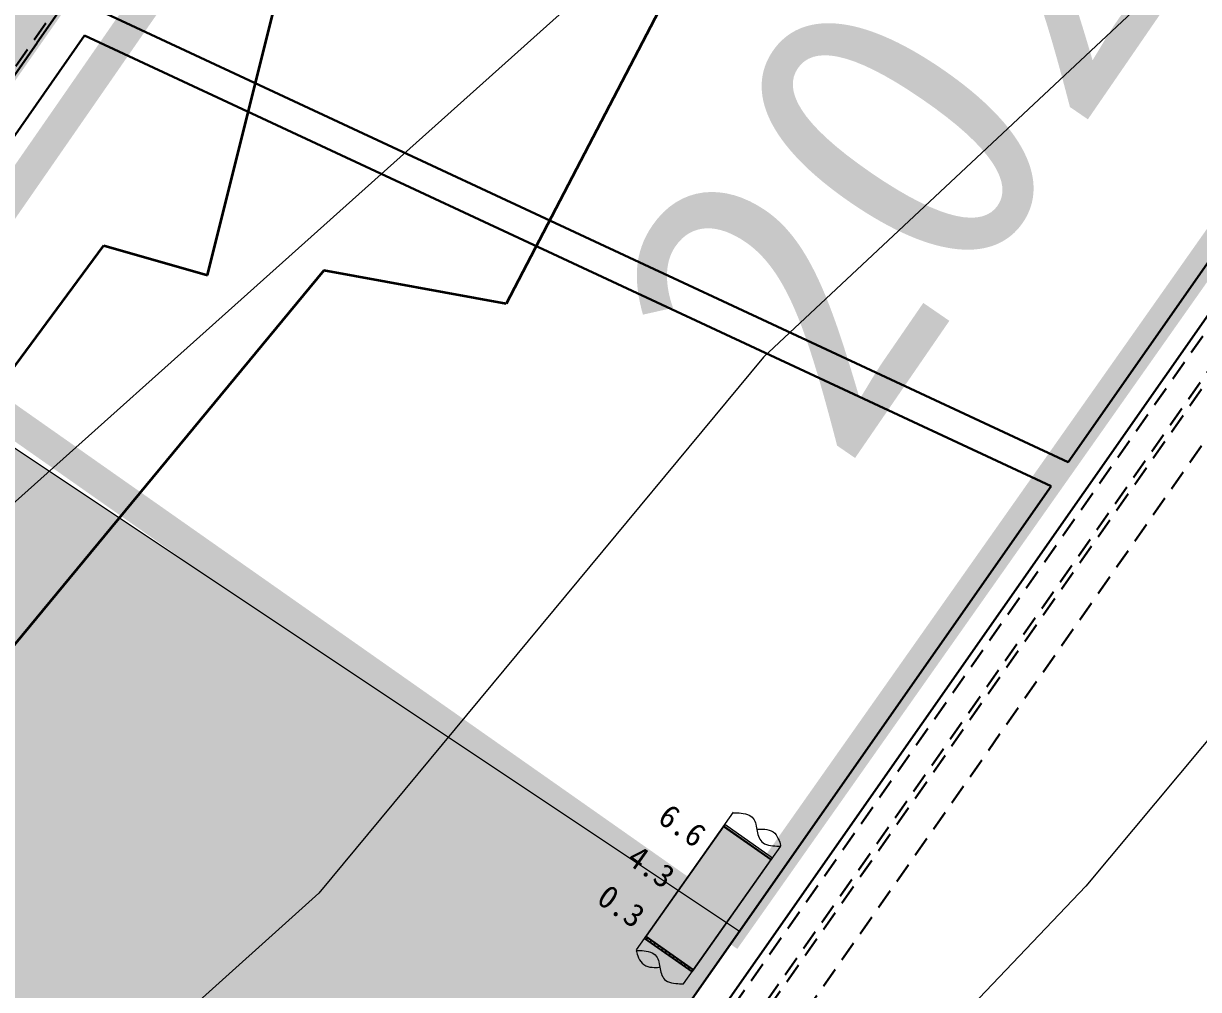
# Model space of a CAD drawing. Header units: inches. Extents: x 36473197 to 36486087, y 3899343 to 3911260.
# Drawn here: x 36480137.2 to 36480339.5, y 3905046.8 to 3905213.1 of the extents above; entities that cross this region are included whole.
import ezdxf

# ---------------------------------------------------------------- set-up
doc = ezdxf.new("R2010")
doc.units = ezdxf.units.IN
doc.header["$MEASUREMENT"] = 0
doc.linetypes.add('ACAD_ISO02W100', pattern=[15, 12, -3])
doc.linetypes.add('虚线', pattern=[0.0045, 0.00175, -0.001, 0.00175])
doc.layers.get('Defpoints').update_dxf_attribs({"lineweight": 0})
doc.layers.add('0，2022年3季度接续', color=3, linetype='Continuous')
doc.layers.add('0，2022年4季度接续', color=40, linetype='ACAD_ISO02W100')
for name, color, linetype, lineweight in [('4煤底板等值线', 7, 'Continuous', 0), ('可采边界', 7, 'Continuous', 0), ('四盘区泄水巷设计', 7, 'Continuous', 0), ('四盘区辅运巷', 7, 'Continuous', 0), ('小柱状', 7, 'Continuous', 0), ('居民地', 7, 'Continuous', 0), ('巷道', 7, 'Continuous', 0), ('巷道注记', 7, 'Continuous', 0), ('西区开拓设计', 7, 'Continuous', 0), ('采掘图', 7, 'Continuous', 0), ('采空区', 7, 'Continuous', 0)]:
    doc.layers.add(name, color=color, linetype=linetype, lineweight=lineweight)
doc.styles.add('仿宋', font='simfang.ttf')
doc.styles.add('宋体', font='SIMSUN.TTC')
doc.styles.add('黑体', font='simhei.ttf')
doc.dimstyles.get("Standard").update_dxf_attribs({"dimtxt": 30, "dimasz": 20, "dimexe": 0.18, "dimexo": 0.0625, "dimgap": 0.09, "dimtad": 1, "dimdec": 0, "dimzin": 0, "dimdsep": 46, "dimtxsty": '仿宋', "dimcen": 0.09, "dimclrd": 150, "dimclre": 150, "dimadec": 0, "dimazin": 0, "dimtfac": 1, "dimtdec": 0, "dimtofl": 0, "dimtmove": 0, "dimatfit": 3, "dimfxl": 1, "dimtolj": 1, "dimtzin": 0, "dimlwd": 0, "dimarcsym": 0})

# ---------------------------------------------------------------- blocks, each defined once
blk = doc.blocks.new('*D204')
at = {"layer": 'Defpoints', "color": 0, "transparency": 16777216}
for p in [(36476925.52, 3911082.36), (36486060.15, 3904950.04), (36485936.09, 3904772.87)]:
    blk.add_point(p, dxfattribs=at)
at = {"layer": '四盘区辅运巷', "color": 150, "lineweight": -2, "transparency": 16777216}
for p, q in [((36476925.55, 3911082.41), (36477049.68, 3911259.68)), ((36485936.12, 3904772.92), (36486060.25, 3904950.19))]:
    blk.add_line(p, q, dxfattribs=at)
at = {"layer": '四盘区辅运巷', "color": 150, "lineweight": 0, "transparency": 16777216}
blk.add_line((36477065.96, 3911248.06), (36486043.76, 3904961.51), dxfattribs=at)
at = {"layer": '四盘区辅运巷', "color": 150, "transparency": 16777216}
for points in [[(36477067.87, 3911250.79), (36477064.05, 3911245.33), (36477049.58, 3911259.53)], [(36486045.68, 3904964.24), (36486041.85, 3904958.78), (36486060.15, 3904950.04)]]:
    blk.add_solid(points, dxfattribs=at)
at = {"layer": '四盘区辅运巷', "color": 0, "transparency": 16777216, "insert": (36481563.62, 3908117.29), "char_height": 30, "attachment_point": 5, "rotation": 324.9991, "style": '仿宋'}
blk.add_mtext('\\A1;1100', dxfattribs=at)
blk = doc.blocks.new('*D224')
at = {"layer": 'Defpoints', "color": 0, "transparency": 16777216}
for p in [(36480515.91, 3905753.51), (36480019.68, 3905112.14), (36480051.32, 3905089.99)]:
    blk.add_point(p, dxfattribs=at)
at = {"layer": '可采边界', "color": 150, "lineweight": -2, "transparency": 16777216}
for p, q in [((36480515.86, 3905753.54), (36480484.13, 3905775.76)), ((36480051.27, 3905090.03), (36480019.54, 3905112.25))]:
    blk.add_line(p, q, dxfattribs=at)
at = {"layer": '可采边界', "color": 150, "lineweight": 0, "transparency": 16777216}
blk.add_line((36480472.81, 3905759.28), (36480031.16, 3905128.53), dxfattribs=at)
at = {"layer": '可采边界', "color": 150, "transparency": 16777216}
for points in [[(36480475.54, 3905757.36), (36480470.07, 3905761.19), (36480484.28, 3905775.66)], [(36480033.89, 3905126.61), (36480028.43, 3905130.44), (36480019.68, 3905112.14)]]:
    blk.add_solid(points, dxfattribs=at)
at = {"layer": '可采边界', "color": 0, "transparency": 16777216, "insert": (36480264.48, 3905435.15), "char_height": 30, "attachment_point": 5, "rotation": 235.0004, "style": '仿宋'}
blk.add_mtext('\\A1;810', dxfattribs=at)

msp = doc.modelspace()

# ---------------------------------------------------------------- hatches: boundary and pattern name
at = {"layer": '小柱状'}
msp.add_hatch(color=7, dxfattribs=at).paths.add_polyline_path([(36480244.43, 3905055.97), (36480252.6, 3905050.21), (36480265.98, 3905069.17), (36480257.8, 3905074.93)], flags=17)
at = {"layer": '小柱状', "lineweight": 0}
h = msp.add_hatch(dxfattribs=at)
h.set_pattern_fill('细粒砂岩_1', color=256, scale=100, angle=-35, style=0, pattern_type=2)
h.set_pattern_definition([(145, (36480258.0131, 3905069.0711), (-0.344146, -0.49149), [0.007222, -0.592778]), (145, (36480258.0173, 3905069.0694), (-0.344146, -0.49149), [0.016, -0.584]), (145, (36480258.0199, 3905069.0688), (-0.344146, -0.49149), [0.021, -0.579]), (145, (36480258.02233, 3905069.0683), (-0.344146, -0.49149), [0.02552, -0.57448]), (145, (36480258.024, 3905069.0684), (-0.344146, -0.49149), [0.02812, -0.57188]), (145, (36480258.0256, 3905069.06847), (-0.344146, -0.49149), [0.03072, -0.56928]), (145, (36480258.02725, 3905069.06854), (-0.344146, -0.49149), [0.03332, -0.56668]), (145, (36480258.0288, 3905069.0687), (-0.344146, -0.49149), [0.035708, -0.564292]), (145, (36480258.03, 3905069.06905), (-0.344146, -0.49149), [0.037246, -0.562754]), (145, (36480258.0312, 3905069.06943), (-0.344146, -0.49149), [0.038785, -0.561215]), (145, (36480258.0324, 3905069.0698), (-0.344146, -0.49149), [0.040323, -0.559677]), (145, (36480258.0336, 3905069.0702), (-0.344146, -0.49149), [0.04186, -0.55814]), (145, (36480258.0348, 3905069.07056), (-0.344146, -0.49149), [9e-17, -0.6]), (145, (36480258.0348, 3905069.07056), (-0.344146, -0.49149), [0.0434, -0.5566]), (145, (36480258.0357, 3905069.07115), (-0.344146, -0.49149), [0.0442, -0.5558]), (145, (36480258.0366, 3905069.07174), (-0.344146, -0.49149), [0.045, -0.555]), (145, (36480258.0375, 3905069.07233), (-0.344146, -0.49149), [0.0458, -0.5542]), (145, (36480258.0384, 3905069.0729), (-0.344146, -0.49149), [0.0466, -0.5534]), (145, (36480258.0393, 3905069.0735), (-0.344146, -0.49149), [0.0474, -0.5526]), (145, (36480258.0402, 3905069.0741), (-0.344146, -0.49149), [4e-17, -0.6]), (145, (36480258.0402, 3905069.0741), (-0.344146, -0.49149), [0.0482, -0.5518]), (145, (36480258.0409, 3905069.07484), (-0.344146, -0.49149), [0.048477, -0.551523]), (145, (36480258.0416, 3905069.0756), (-0.344146, -0.49149), [0.048754, -0.551246]), (145, (36480258.0423, 3905069.0763), (-0.344146, -0.49149), [0.04903, -0.55097]), (145, (36480258.043, 3905069.07706), (-0.344146, -0.49149), [0.049308, -0.550692]), (145, (36480258.04366, 3905069.0778), (-0.344146, -0.49149), [0.049585, -0.550415]), (145, (36480258.04435, 3905069.07854), (-0.344146, -0.49149), [0.04986, -0.55014]), (145, (36480258.0449, 3905069.07936), (-0.344146, -0.49149), [0.04986, -0.55014]), (145, (36480258.0454, 3905069.08026), (-0.344146, -0.49149), [0.049585, -0.550415]), (145, (36480258.04584, 3905069.08116), (-0.344146, -0.49149), [0.049308, -0.550692]), (145, (36480258.0463, 3905069.08206), (-0.344146, -0.49149), [0.04903, -0.55097]), (145, (36480258.04676, 3905069.08295), (-0.344146, -0.49149), [0.048754, -0.551246]), (145, (36480258.0472, 3905069.08385), (-0.344146, -0.49149), [0.048477, -0.551523]), (145, (36480258.0477, 3905069.08475), (-0.344146, -0.49149), [0.0482, -0.5518]), (145, (36480258.0082, 3905069.1124), (-0.344146, -0.49149), [4e-17, -0.6]), (145, (36480258.0479, 3905069.0858), (-0.344146, -0.49149), [0.0474, -0.5526]), (145, (36480258.0482, 3905069.08685), (-0.344146, -0.49149), [0.0466, -0.5534]), (145, (36480258.0484, 3905069.0879), (-0.344146, -0.49149), [0.0458, -0.5542]), (145, (36480258.04867, 3905069.08895), (-0.344146, -0.49149), [0.045, -0.555]), (145, (36480258.0489, 3905069.09), (-0.344146, -0.49149), [0.0442, -0.5558]), (145, (36480258.04916, 3905069.09104), (-0.344146, -0.49149), [0.0434, -0.5566]), (145, (36480258.0136, 3905069.11594), (-0.344146, -0.49149), [0, -0.6]), (145, (36480258.0491, 3905069.0923), (-0.344146, -0.49149), [0.04186, -0.55814]), (145, (36480258.04904, 3905069.09356), (-0.344146, -0.49149), [0.040323, -0.559677]), (145, (36480258.049, 3905069.0948), (-0.344146, -0.49149), [0.038785, -0.561215]), (145, (36480258.04893, 3905069.0961), (-0.344146, -0.49149), [0.037246, -0.562754]), (145, (36480258.0489, 3905069.09734), (-0.344146, -0.49149), [0.035708, -0.564292]), (145, (36480258.0485, 3905069.09885), (-0.344146, -0.49149), [0.03332, -0.56668]), (145, (36480258.048, 3905069.1004), (-0.344146, -0.49149), [0.03072, -0.56928]), (145, (36480258.0475, 3905069.102), (-0.344146, -0.49149), [0.02812, -0.57188]), (145, (36480258.047, 3905069.10354), (-0.344146, -0.49149), [0.02552, -0.57448]), (145, (36480258.0457, 3905069.10566), (-0.344146, -0.49149), [0.021, -0.579]), (145, (36480258.04424, 3905069.1079), (-0.344146, -0.49149), [0.016, -0.584]), (145, (36480258.0423, 3905069.11026), (-0.344146, -0.49149), [0.01011, -0.58989]), (145, (36480257.95216, 3905069.111), (-0.344146, -0.49149), [0.007222, -0.592778]), (145, (36480257.95633, 3905069.1093), (-0.344146, -0.49149), [0.016, -0.584]), (145, (36480257.95895, 3905069.10867), (-0.344146, -0.49149), [0.021, -0.579]), (145, (36480257.9614, 3905069.1082), (-0.344146, -0.49149), [0.02552, -0.57448]), (145, (36480257.963, 3905069.10827), (-0.344146, -0.49149), [0.02812, -0.57188]), (145, (36480257.96466, 3905069.10834), (-0.344146, -0.49149), [0.03072, -0.56928]), (145, (36480257.9663, 3905069.1084), (-0.344146, -0.49149), [0.03332, -0.56668]), (145, (36480257.96785, 3905069.10855), (-0.344146, -0.49149), [0.035708, -0.564292]), (145, (36480257.96905, 3905069.1089), (-0.344146, -0.49149), [0.037246, -0.562754]), (145, (36480257.97025, 3905069.1093), (-0.344146, -0.49149), [0.038785, -0.561215]), (145, (36480257.97146, 3905069.1097), (-0.344146, -0.49149), [0.040323, -0.559677]), (145, (36480257.97266, 3905069.11006), (-0.344146, -0.49149), [0.04186, -0.55814]), (145, (36480257.97386, 3905069.11044), (-0.344146, -0.49149), [2e-17, -0.6]), (145, (36480257.97386, 3905069.11044), (-0.344146, -0.49149), [0.0434, -0.5566]), (145, (36480257.97477, 3905069.111), (-0.344146, -0.49149), [0.0442, -0.5558]), (145, (36480257.97567, 3905069.1116), (-0.344146, -0.49149), [0.045, -0.555]), (145, (36480257.97657, 3905069.1122), (-0.344146, -0.49149), [0.0458, -0.5542]), (145, (36480257.97747, 3905069.1128), (-0.344146, -0.49149), [0.0466, -0.5534]), (145, (36480257.9784, 3905069.1134), (-0.344146, -0.49149), [0.0474, -0.5526]), (145, (36480257.9793, 3905069.114), (-0.344146, -0.49149), [2e-17, -0.6]), (145, (36480257.9793, 3905069.114), (-0.344146, -0.49149), [0.0482, -0.5518]), (145, (36480257.97996, 3905069.1147), (-0.344146, -0.49149), [0.048477, -0.551523]), (145, (36480257.98065, 3905069.11545), (-0.344146, -0.49149), [0.048754, -0.551246]), (145, (36480257.98133, 3905069.1162), (-0.344146, -0.49149), [0.04903, -0.55097]), (145, (36480257.982, 3905069.11693), (-0.344146, -0.49149), [0.049308, -0.550692]), (145, (36480257.9827, 3905069.1177), (-0.344146, -0.49149), [0.049585, -0.550415]), (145, (36480257.9834, 3905069.1184), (-0.344146, -0.49149), [0.04986, -0.55014]), (145, (36480257.98397, 3905069.11923), (-0.344146, -0.49149), [0.04986, -0.55014]), (145, (36480257.9844, 3905069.12013), (-0.344146, -0.49149), [0.049585, -0.550415]), (145, (36480257.9849, 3905069.121), (-0.344146, -0.49149), [0.049308, -0.550692]), (145, (36480257.98535, 3905069.1219), (-0.344146, -0.49149), [0.04903, -0.55097]), (145, (36480257.9858, 3905069.1228), (-0.344146, -0.49149), [0.048754, -0.551246]), (145, (36480257.98627, 3905069.1237), (-0.344146, -0.49149), [0.048477, -0.551523]), (145, (36480257.9867, 3905069.1246), (-0.344146, -0.49149), [0.0482, -0.5518]), (145, (36480257.94725, 3905069.1523), (-0.344146, -0.49149), [0, -0.6]), (145, (36480257.987, 3905069.1257), (-0.344146, -0.49149), [0.0474, -0.5526]), (145, (36480257.9872, 3905069.1267), (-0.344146, -0.49149), [0.0466, -0.5534]), (145, (36480257.98747, 3905069.12777), (-0.344146, -0.49149), [0.0458, -0.5542]), (145, (36480257.9877, 3905069.1288), (-0.344146, -0.49149), [0.045, -0.555]), (145, (36480257.98796, 3905069.12987), (-0.344146, -0.49149), [0.0442, -0.5558]), (145, (36480257.9882, 3905069.1309), (-0.344146, -0.49149), [0.0434, -0.5566]), (145, (36480257.95265, 3905069.1558), (-0.344146, -0.49149), [4e-17, -0.6]), (145, (36480257.98815, 3905069.1322), (-0.344146, -0.49149), [0.04186, -0.55814]), (145, (36480257.9881, 3905069.13344), (-0.344146, -0.49149), [0.040323, -0.559677]), (145, (36480257.98803, 3905069.1347), (-0.344146, -0.49149), [0.038785, -0.561215]), (145, (36480257.988, 3905069.13596), (-0.344146, -0.49149), [0.037246, -0.562754]), (145, (36480257.9879, 3905069.1372), (-0.344146, -0.49149), [0.035708, -0.564292]), (145, (36480257.9875, 3905069.1387), (-0.344146, -0.49149), [0.03332, -0.56668]), (145, (36480257.987, 3905069.1403), (-0.344146, -0.49149), [0.03072, -0.56928]), (145, (36480257.98653, 3905069.14185), (-0.344146, -0.49149), [0.02812, -0.57188]), (145, (36480257.98604, 3905069.1434), (-0.344146, -0.49149), [0.02552, -0.57448]), (145, (36480257.98477, 3905069.14553), (-0.344146, -0.49149), [0.021, -0.579]), (145, (36480257.9833, 3905069.1478), (-0.344146, -0.49149), [0.016, -0.584]), (145, (36480257.98134, 3905069.1501), (-0.344146, -0.49149), [0.01011, -0.58989]), (145, (36480257.8903, 3905069.1571), (-0.344146, -0.49149), [0.007222, -0.592778]), (145, (36480257.8945, 3905069.1554), (-0.344146, -0.49149), [0.016, -0.584]), (145, (36480257.8971, 3905069.1548), (-0.344146, -0.49149), [0.021, -0.579]), (145, (36480257.89954, 3905069.1543), (-0.344146, -0.49149), [0.02552, -0.57448]), (145, (36480257.9012, 3905069.1544), (-0.344146, -0.49149), [0.02812, -0.57188]), (145, (36480257.9028, 3905069.15445), (-0.344146, -0.49149), [0.03072, -0.56928]), (145, (36480257.90446, 3905069.1545), (-0.344146, -0.49149), [0.03332, -0.56668]), (145, (36480257.906, 3905069.15465), (-0.344146, -0.49149), [0.035708, -0.564292]), (145, (36480257.9072, 3905069.15503), (-0.344146, -0.49149), [0.037246, -0.562754]), (145, (36480257.9084, 3905069.1554), (-0.344146, -0.49149), [0.038785, -0.561215]), (145, (36480257.9096, 3905069.1558), (-0.344146, -0.49149), [0.040323, -0.559677]), (145, (36480257.9108, 3905069.15617), (-0.344146, -0.49149), [0.04186, -0.55814]), (145, (36480257.912, 3905069.15654), (-0.344146, -0.49149), [0, -0.6]), (145, (36480257.912, 3905069.15654), (-0.344146, -0.49149), [0.0434, -0.5566]), (145, (36480257.9129, 3905069.15713), (-0.344146, -0.49149), [0.0442, -0.5558]), (145, (36480257.9138, 3905069.1577), (-0.344146, -0.49149), [0.045, -0.555]), (145, (36480257.91473, 3905069.1583), (-0.344146, -0.49149), [0.0458, -0.5542]), (145, (36480257.91563, 3905069.1589), (-0.344146, -0.49149), [0.0466, -0.5534]), (145, (36480257.91653, 3905069.1595), (-0.344146, -0.49149), [0.0474, -0.5526]), (145, (36480257.91743, 3905069.1601), (-0.344146, -0.49149), [3e-17, -0.6]), (145, (36480257.91743, 3905069.1601), (-0.344146, -0.49149), [0.0482, -0.5518]), (145, (36480257.9181, 3905069.1608), (-0.344146, -0.49149), [0.048477, -0.551523]), (145, (36480257.9188, 3905069.16156), (-0.344146, -0.49149), [0.048754, -0.551246]), (145, (36480257.9195, 3905069.1623), (-0.344146, -0.49149), [0.04903, -0.55097]), (145, (36480257.9202, 3905069.16304), (-0.344146, -0.49149), [0.049308, -0.550692]), (145, (36480257.92087, 3905069.1638), (-0.344146, -0.49149), [0.049585, -0.550415]), (145, (36480257.92156, 3905069.1645), (-0.344146, -0.49149), [0.04986, -0.55014]), (145, (36480257.92213, 3905069.16534), (-0.344146, -0.49149), [0.04986, -0.55014]), (145, (36480257.9226, 3905069.16624), (-0.344146, -0.49149), [0.049585, -0.550415]), (145, (36480257.92305, 3905069.16714), (-0.344146, -0.49149), [0.049308, -0.550692]), (145, (36480257.9235, 3905069.16803), (-0.344146, -0.49149), [0.04903, -0.55097]), (145, (36480257.924, 3905069.16893), (-0.344146, -0.49149), [0.048754, -0.551246]), (145, (36480257.92443, 3905069.16983), (-0.344146, -0.49149), [0.048477, -0.551523]), (145, (36480257.9249, 3905069.17073), (-0.344146, -0.49149), [0.0482, -0.5518]), (145, (36480257.8854, 3905069.1984), (-0.344146, -0.49149), [3e-17, -0.6]), (145, (36480257.92514, 3905069.1718), (-0.344146, -0.49149), [0.0474, -0.5526]), (145, (36480257.9254, 3905069.1728), (-0.344146, -0.49149), [0.0466, -0.5534]), (145, (36480257.9256, 3905069.1739), (-0.344146, -0.49149), [0.0458, -0.5542]), (145, (36480257.9259, 3905069.1749), (-0.344146, -0.49149), [0.045, -0.555]), (145, (36480257.9261, 3905069.176), (-0.344146, -0.49149), [0.0442, -0.5558]), (145, (36480257.92637, 3905069.177), (-0.344146, -0.49149), [0.0434, -0.5566]), (145, (36480257.8908, 3905069.2019), (-0.344146, -0.49149), [3e-17, -0.6]), (145, (36480257.9263, 3905069.1783), (-0.344146, -0.49149), [0.04186, -0.55814]), (145, (36480257.92625, 3905069.17954), (-0.344146, -0.49149), [0.040323, -0.559677]), (145, (36480257.9262, 3905069.1808), (-0.344146, -0.49149), [0.038785, -0.561215]), (145, (36480257.92614, 3905069.18206), (-0.344146, -0.49149), [0.037246, -0.562754]), (145, (36480257.9261, 3905069.1833), (-0.344146, -0.49149), [0.035708, -0.564292]), (145, (36480257.9257, 3905069.1848), (-0.344146, -0.49149), [0.03332, -0.56668]), (145, (36480257.9252, 3905069.1864), (-0.344146, -0.49149), [0.03072, -0.56928]), (145, (36480257.9247, 3905069.18796), (-0.344146, -0.49149), [0.02812, -0.57188]), (145, (36480257.9242, 3905069.1895), (-0.344146, -0.49149), [0.02552, -0.57448]), (145, (36480257.9229, 3905069.19164), (-0.344146, -0.49149), [0.021, -0.579]), (145, (36480257.92145, 3905069.1939), (-0.344146, -0.49149), [0.016, -0.584]), (145, (36480257.9195, 3905069.19623), (-0.344146, -0.49149), [0.01011, -0.58989]), (145, (36480257.5953, 3905068.99744), (-0.344146, -0.49149), [0.007222, -0.592778]), (145, (36480257.59947, 3905068.99574), (-0.344146, -0.49149), [0.016, -0.584]), (145, (36480257.6021, 3905068.9951), (-0.344146, -0.49149), [0.021, -0.579]), (145, (36480257.6045, 3905068.99465), (-0.344146, -0.49149), [0.02552, -0.57448]), (145, (36480257.60615, 3905068.9947), (-0.344146, -0.49149), [0.02812, -0.57188]), (145, (36480257.6078, 3905068.9948), (-0.344146, -0.49149), [0.03072, -0.56928]), (145, (36480257.6094, 3905068.99487), (-0.344146, -0.49149), [0.03332, -0.56668]), (145, (36480257.611, 3905068.995), (-0.344146, -0.49149), [0.035708, -0.564292]), (145, (36480257.6122, 3905068.9954), (-0.344146, -0.49149), [0.037246, -0.562754]), (145, (36480257.6134, 3905068.99576), (-0.344146, -0.49149), [0.038785, -0.561215]), (145, (36480257.6146, 3905068.99614), (-0.344146, -0.49149), [0.040323, -0.559677]), (145, (36480257.6158, 3905068.9965), (-0.344146, -0.49149), [0.04186, -0.55814]), (145, (36480257.617, 3905068.9969), (-0.344146, -0.49149), [1e-17, -0.6]), (145, (36480257.617, 3905068.9969), (-0.344146, -0.49149), [0.0434, -0.5566]), (145, (36480257.6179, 3905068.9975), (-0.344146, -0.49149), [0.0442, -0.5558]), (145, (36480257.6188, 3905068.9981), (-0.344146, -0.49149), [0.045, -0.555]), (145, (36480257.6197, 3905068.99866), (-0.344146, -0.49149), [0.0458, -0.5542]), (145, (36480257.6206, 3905068.99925), (-0.344146, -0.49149), [0.0466, -0.5534]), (145, (36480257.6215, 3905068.99984), (-0.344146, -0.49149), [0.0474, -0.5526]), (145, (36480257.6224, 3905069.0004), (-0.344146, -0.49149), [0, -0.6]), (145, (36480257.6224, 3905069.0004), (-0.344146, -0.49149), [0.0482, -0.5518]), (145, (36480257.6231, 3905069.00117), (-0.344146, -0.49149), [0.048477, -0.551523]), (145, (36480257.6238, 3905069.0019), (-0.344146, -0.49149), [0.048754, -0.551246]), (145, (36480257.62447, 3905069.00265), (-0.344146, -0.49149), [0.04903, -0.55097]), (145, (36480257.62515, 3905069.0034), (-0.344146, -0.49149), [0.049308, -0.550692]), (145, (36480257.62584, 3905069.0041), (-0.344146, -0.49149), [0.049585, -0.550415]), (145, (36480257.6265, 3905069.00487), (-0.344146, -0.49149), [0.04986, -0.55014]), (145, (36480257.6271, 3905069.0057), (-0.344146, -0.49149), [0.04986, -0.55014]), (145, (36480257.62756, 3905069.0066), (-0.344146, -0.49149), [0.049585, -0.550415]), (145, (36480257.628, 3905069.0075), (-0.344146, -0.49149), [0.049308, -0.550692]), (145, (36480257.6285, 3905069.0084), (-0.344146, -0.49149), [0.04903, -0.55097]), (145, (36480257.62894, 3905069.0093), (-0.344146, -0.49149), [0.048754, -0.551246]), (145, (36480257.6294, 3905069.0102), (-0.344146, -0.49149), [0.048477, -0.551523]), (145, (36480257.62986, 3905069.0111), (-0.344146, -0.49149), [0.0482, -0.5518]), (145, (36480257.5904, 3905069.0387), (-0.344146, -0.49149), [2e-17, -0.6]), (145, (36480257.6301, 3905069.0121), (-0.344146, -0.49149), [0.0474, -0.5526]), (145, (36480257.63036, 3905069.0132), (-0.344146, -0.49149), [0.0466, -0.5534]), (145, (36480257.6306, 3905069.0142), (-0.344146, -0.49149), [0.0458, -0.5542]), (145, (36480257.63085, 3905069.0153), (-0.344146, -0.49149), [0.045, -0.555]), (145, (36480257.6311, 3905069.0163), (-0.344146, -0.49149), [0.0442, -0.5558]), (145, (36480257.63134, 3905069.0174), (-0.344146, -0.49149), [0.0434, -0.5566]), (145, (36480257.5958, 3905069.04226), (-0.344146, -0.49149), [4e-17, -0.6]), (145, (36480257.6313, 3905069.01863), (-0.344146, -0.49149), [0.04186, -0.55814]), (145, (36480257.6312, 3905069.0199), (-0.344146, -0.49149), [0.040323, -0.559677]), (145, (36480257.63117, 3905069.02115), (-0.344146, -0.49149), [0.038785, -0.561215]), (145, (36480257.6311, 3905069.0224), (-0.344146, -0.49149), [0.037246, -0.562754]), (145, (36480257.63106, 3905069.0237), (-0.344146, -0.49149), [0.035708, -0.564292]), (145, (36480257.63065, 3905069.0252), (-0.344146, -0.49149), [0.03332, -0.56668]), (145, (36480257.63016, 3905069.02674), (-0.344146, -0.49149), [0.03072, -0.56928]), (145, (36480257.62967, 3905069.0283), (-0.344146, -0.49149), [0.02812, -0.57188]), (145, (36480257.6292, 3905069.0299), (-0.344146, -0.49149), [0.02552, -0.57448]), (145, (36480257.6279, 3905069.032), (-0.344146, -0.49149), [0.021, -0.579]), (145, (36480257.6264, 3905069.03424), (-0.344146, -0.49149), [0.016, -0.584]), (145, (36480257.6245, 3905069.0366), (-0.344146, -0.49149), [0.01011, -0.58989]), (145, (36480257.53435, 3905069.0373), (-0.344146, -0.49149), [0.007222, -0.592778]), (145, (36480257.5385, 3905069.0356), (-0.344146, -0.49149), [0.016, -0.584]), (145, (36480257.54114, 3905069.035), (-0.344146, -0.49149), [0.021, -0.579]), (145, (36480257.54356, 3905069.0345), (-0.344146, -0.49149), [0.02552, -0.57448]), (145, (36480257.5452, 3905069.0346), (-0.344146, -0.49149), [0.02812, -0.57188]), (145, (36480257.54684, 3905069.03467), (-0.344146, -0.49149), [0.03072, -0.56928]), (145, (36480257.5485, 3905069.03474), (-0.344146, -0.49149), [0.03332, -0.56668]), (145, (36480257.55, 3905069.0349), (-0.344146, -0.49149), [0.035708, -0.564292]), (145, (36480257.55123, 3905069.03525), (-0.344146, -0.49149), [0.037246, -0.562754]), (145, (36480257.55243, 3905069.0356), (-0.344146, -0.49149), [0.038785, -0.561215]), (145, (36480257.55364, 3905069.036), (-0.344146, -0.49149), [0.040323, -0.559677]), (145, (36480257.55484, 3905069.0364), (-0.344146, -0.49149), [0.04186, -0.55814]), (145, (36480257.55605, 3905069.03676), (-0.344146, -0.49149), [0, -0.6]), (145, (36480257.55605, 3905069.03676), (-0.344146, -0.49149), [0.0434, -0.5566]), (145, (36480257.55695, 3905069.03735), (-0.344146, -0.49149), [0.0442, -0.5558]), (145, (36480257.55785, 3905069.03794), (-0.344146, -0.49149), [0.045, -0.555]), (145, (36480257.55875, 3905069.03853), (-0.344146, -0.49149), [0.0458, -0.5542]), (145, (36480257.55965, 3905069.0391), (-0.344146, -0.49149), [0.0466, -0.5534]), (145, (36480257.56055, 3905069.0397), (-0.344146, -0.49149), [0.0474, -0.5526]), (145, (36480257.56145, 3905069.0403), (-0.344146, -0.49149), [2e-17, -0.6]), (145, (36480257.56145, 3905069.0403), (-0.344146, -0.49149), [0.0482, -0.5518]), (145, (36480257.56214, 3905069.04104), (-0.344146, -0.49149), [0.048477, -0.551523]), (145, (36480257.5628, 3905069.0418), (-0.344146, -0.49149), [0.048754, -0.551246]), (145, (36480257.5635, 3905069.0425), (-0.344146, -0.49149), [0.04903, -0.55097]), (145, (36480257.5642, 3905069.04326), (-0.344146, -0.49149), [0.049308, -0.550692]), (145, (36480257.5649, 3905069.044), (-0.344146, -0.49149), [0.049585, -0.550415]), (145, (36480257.5656, 3905069.04474), (-0.344146, -0.49149), [0.04986, -0.55014]), (145, (36480257.56615, 3905069.04556), (-0.344146, -0.49149), [0.04986, -0.55014]), (145, (36480257.5666, 3905069.04646), (-0.344146, -0.49149), [0.049585, -0.550415]), (145, (36480257.56707, 3905069.04736), (-0.344146, -0.49149), [0.049308, -0.550692]), (145, (36480257.5675, 3905069.04826), (-0.344146, -0.49149), [0.04903, -0.55097]), (145, (36480257.568, 3905069.04915), (-0.344146, -0.49149), [0.048754, -0.551246]), (145, (36480257.56845, 3905069.05005), (-0.344146, -0.49149), [0.048477, -0.551523]), (145, (36480257.5689, 3905069.05095), (-0.344146, -0.49149), [0.0482, -0.5518]), (145, (36480257.5294, 3905069.0786), (-0.344146, -0.49149), [2e-17, -0.6]), (145, (36480257.56916, 3905069.052), (-0.344146, -0.49149), [0.0474, -0.5526]), (145, (36480257.5694, 3905069.05305), (-0.344146, -0.49149), [0.0466, -0.5534]), (145, (36480257.56965, 3905069.0541), (-0.344146, -0.49149), [0.0458, -0.5542]), (145, (36480257.5699, 3905069.05515), (-0.344146, -0.49149), [0.045, -0.555]), (145, (36480257.57014, 3905069.0562), (-0.344146, -0.49149), [0.0442, -0.5558]), (145, (36480257.5704, 3905069.05724), (-0.344146, -0.49149), [0.0434, -0.5566]), (145, (36480257.53483, 3905069.08214), (-0.344146, -0.49149), [2e-17, -0.6]), (145, (36480257.5703, 3905069.0585), (-0.344146, -0.49149), [0.04186, -0.55814]), (145, (36480257.5703, 3905069.05976), (-0.344146, -0.49149), [0.040323, -0.559677]), (145, (36480257.5702, 3905069.061), (-0.344146, -0.49149), [0.038785, -0.561215]), (145, (36480257.57016, 3905069.0623), (-0.344146, -0.49149), [0.037246, -0.562754]), (145, (36480257.5701, 3905069.06354), (-0.344146, -0.49149), [0.035708, -0.564292]), (145, (36480257.5697, 3905069.06505), (-0.344146, -0.49149), [0.03332, -0.56668]), (145, (36480257.5692, 3905069.0666), (-0.344146, -0.49149), [0.03072, -0.56928]), (145, (36480257.5687, 3905069.0682), (-0.344146, -0.49149), [0.02812, -0.57188]), (145, (36480257.5682, 3905069.06974), (-0.344146, -0.49149), [0.02552, -0.57448]), (145, (36480257.56695, 3905069.07186), (-0.344146, -0.49149), [0.021, -0.579]), (145, (36480257.5655, 3905069.0741), (-0.344146, -0.49149), [0.016, -0.584]), (145, (36480257.5635, 3905069.07646), (-0.344146, -0.49149), [0.01011, -0.58989]), (145, (36480257.4725, 3905069.0834), (-0.344146, -0.49149), [0.007222, -0.592778]), (145, (36480257.4767, 3905069.0817), (-0.344146, -0.49149), [0.016, -0.584]), (145, (36480257.4793, 3905069.0811), (-0.344146, -0.49149), [0.021, -0.579]), (145, (36480257.4817, 3905069.0806), (-0.344146, -0.49149), [0.02552, -0.57448]), (145, (36480257.48336, 3905069.0807), (-0.344146, -0.49149), [0.02812, -0.57188]), (145, (36480257.485, 3905069.0808), (-0.344146, -0.49149), [0.03072, -0.56928]), (145, (36480257.48664, 3905069.08085), (-0.344146, -0.49149), [0.03332, -0.56668]), (145, (36480257.4882, 3905069.081), (-0.344146, -0.49149), [0.035708, -0.564292]), (145, (36480257.4894, 3905069.08136), (-0.344146, -0.49149), [0.037246, -0.562754]), (145, (36480257.4906, 3905069.08174), (-0.344146, -0.49149), [0.038785, -0.561215]), (145, (36480257.4918, 3905069.0821), (-0.344146, -0.49149), [0.040323, -0.559677]), (145, (36480257.493, 3905069.0825), (-0.344146, -0.49149), [0.04186, -0.55814]), (145, (36480257.4942, 3905069.0829), (-0.344146, -0.49149), [2e-17, -0.6]), (145, (36480257.4942, 3905069.0829), (-0.344146, -0.49149), [0.0434, -0.5566]), (145, (36480257.4951, 3905069.08346), (-0.344146, -0.49149), [0.0442, -0.5558]), (145, (36480257.496, 3905069.08405), (-0.344146, -0.49149), [0.045, -0.555]), (145, (36480257.4969, 3905069.08464), (-0.344146, -0.49149), [0.0458, -0.5542]), (145, (36480257.4978, 3905069.0852), (-0.344146, -0.49149), [0.0466, -0.5534]), (145, (36480257.4987, 3905069.0858), (-0.344146, -0.49149), [0.0474, -0.5526]), (145, (36480257.4996, 3905069.0864), (-0.344146, -0.49149), [0, -0.6]), (145, (36480257.4996, 3905069.0864), (-0.344146, -0.49149), [0.0482, -0.5518]), (145, (36480257.5003, 3905069.08715), (-0.344146, -0.49149), [0.048477, -0.551523]), (145, (36480257.501, 3905069.0879), (-0.344146, -0.49149), [0.048754, -0.551246]), (145, (36480257.5017, 3905069.0886), (-0.344146, -0.49149), [0.04903, -0.55097]), (145, (36480257.50236, 3905069.08937), (-0.344146, -0.49149), [0.049308, -0.550692]), (145, (36480257.50305, 3905069.0901), (-0.344146, -0.49149), [0.049585, -0.550415]), (145, (36480257.50374, 3905069.09085), (-0.344146, -0.49149), [0.04986, -0.55014]), (145, (36480257.5043, 3905069.09167), (-0.344146, -0.49149), [0.04986, -0.55014]), (145, (36480257.5048, 3905069.09256), (-0.344146, -0.49149), [0.049585, -0.550415]), (145, (36480257.50523, 3905069.09346), (-0.344146, -0.49149), [0.049308, -0.550692]), (145, (36480257.5057, 3905069.09436), (-0.344146, -0.49149), [0.04903, -0.55097]), (145, (36480257.50615, 3905069.09526), (-0.344146, -0.49149), [0.048754, -0.551246]), (145, (36480257.5066, 3905069.09616), (-0.344146, -0.49149), [0.048477, -0.551523]), (145, (36480257.5071, 3905069.09706), (-0.344146, -0.49149), [0.0482, -0.5518]), (145, (36480257.4676, 3905069.1247), (-0.344146, -0.49149), [0, -0.6]), (145, (36480257.5073, 3905069.0981), (-0.344146, -0.49149), [0.0474, -0.5526]), (145, (36480257.50756, 3905069.09915), (-0.344146, -0.49149), [0.0466, -0.5534]), (145, (36480257.5078, 3905069.1002), (-0.344146, -0.49149), [0.0458, -0.5542]), (145, (36480257.50806, 3905069.10125), (-0.344146, -0.49149), [0.045, -0.555]), (145, (36480257.5083, 3905069.1023), (-0.344146, -0.49149), [0.0442, -0.5558]), (145, (36480257.50855, 3905069.10335), (-0.344146, -0.49149), [0.0434, -0.5566]), (145, (36480257.473, 3905069.12824), (-0.344146, -0.49149), [4e-17, -0.6]), (145, (36480257.5085, 3905069.1046), (-0.344146, -0.49149), [0.04186, -0.55814]), (145, (36480257.50843, 3905069.10587), (-0.344146, -0.49149), [0.040323, -0.559677]), (145, (36480257.5084, 3905069.10713), (-0.344146, -0.49149), [0.038785, -0.561215]), (145, (36480257.5083, 3905069.1084), (-0.344146, -0.49149), [0.037246, -0.562754]), (145, (36480257.50827, 3905069.10965), (-0.344146, -0.49149), [0.035708, -0.564292]), (145, (36480257.50786, 3905069.11115), (-0.344146, -0.49149), [0.03332, -0.56668]), (145, (36480257.50737, 3905069.1127), (-0.344146, -0.49149), [0.03072, -0.56928]), (145, (36480257.5069, 3905069.1143), (-0.344146, -0.49149), [0.02812, -0.57188]), (145, (36480257.5064, 3905069.11585), (-0.344146, -0.49149), [0.02552, -0.57448]), (145, (36480257.5051, 3905069.11796), (-0.344146, -0.49149), [0.021, -0.579]), (145, (36480257.50364, 3905069.1202), (-0.344146, -0.49149), [0.016, -0.584]), (145, (36480257.5017, 3905069.12256), (-0.344146, -0.49149), [0.01011, -0.58989])])
h.paths.add_polyline_path([(36480257.75, 3905074.86), (36480265.93, 3905069.1), (36480266.16, 3905069.42), (36480257.98, 3905075.19)], flags=17)
h = msp.add_hatch(dxfattribs=at)
h.set_pattern_fill('泥岩_1_1', color=256, scale=133.333333, angle=-35, style=0, pattern_type=2)
h.set_pattern_definition([(145, (36480243.9839, 3905049.6842), (-0.45886, -0.65532), [0.266667, -0.533333]), (325, (36480244.3225, 3905049.9354), (0.45886, 0.65532), [0.266667, -0.533333]), (325, (36480243.8255, 3905050.0392), (0.45886, 0.65532), []), (325, (36480243.5961, 3905049.7116), (0.45886, 0.65532), [])])
h.paths.add_polyline_path([(36480244.15, 3905055.57), (36480252.33, 3905049.81), (36480252.56, 3905050.14), (36480244.38, 3905055.9)], flags=17)
at = {"layer": '采空区'}
h = msp.add_hatch(dxfattribs=at)
h.set_pattern_fill('GRAVEL', color=160, scale=105.7901, angle=315, style=0)
h.set_pattern_definition([(148.01184, (36473314.5915, 3905701.285), (-1084.597172, 668.148929), [14.2326, -1409.0277]), (104.96874, (36473302.52, 3905708.825), (324.6044794, -1231.8303788), [24.4235, -2417.9306]), (52.50944, (36473296.2116, 3905732.4196), (-962.331355, -1243.885012), [17.2214, -1704.9166]), (187.27274, (36473263.002, 3905768.459), (2102.0328397, 263.1874473), [22.2411, -2201.8684]), (212.83274, (36473240.94, 3905765.6434), (1158.3555047, 741.3392058), [21.8092, -2159.1096]), (277.27274, (36473222.6146, 3905753.8187), (-263.1874473, 2102.0328397), [22.2411, -2201.8684]), (317.69324, (36473225.43, 3905731.7565), (-1280.6219798, 1170.6976592), [29.4127, -2911.8565]), (352.25434, (36473247.1824, 3905711.959), (2420.6101977, -325.17645), [27.7686, -2749.0955]), (41.42864, (36473274.6976, 3905708.2163), (1207.4330738, 1072.257174), [22.3164, -2209.3282]), (95.23544, (36473291.43, 3905722.983), (97.871316, -1164.383859), [25.4776, -1248.4039]), (142.39644, (36473289.1053, 3905748.3542), (-1366.4368608, 1048.1458982), [32.9481, -3261.8658]), (58.81314, (36473280.145, 3905665.134), (496.519391, 839.493861), [11.2456, -1113.3185]), (91.46824, (36473285.9684, 3905674.7543), (30.423367, -1391.1188315), [21.3947, -2118.0777]), (144.999, (36473285.42, 3905696.14), (-104.18325, -18.3685), [14.961, -134.6488]), (123.19764, (36473296.636, 3905705.639), (300.209131, -484.179015), [8.0568, -797.6166]), (211.80044, (36473292.225, 3905712.38), (294.181173, 159.28875), [11.3939, -558.3032]), (310.96284, (36473282.542, 3905706.377), (263.472196, -275.81238), [18.5058, -598.3512]), (81.56414, (36473294.673, 3905692.402), (-67.44602, -226.73497), [13.3815, -321.1562]), (296.38854, (36473281.5714, 3905772.807), (496.234059, -986.727011), [18.746, -1855.8593]), (350.34524, (36473289.903, 3905756.0144), (-1219.489588, 214.6787046), [15.7269, -1556.9561]), (213.19764, (36473315.51, 3905696.076), (484.179015, 300.209131), [16.1134, -789.56]), (263.60954, (36473302.0264, 3905687.2534), (128.863733, 1096.937817), [18.746, -1855.8593]), (259.44304, (36473216.978, 3905761.419), (116.523425, 557.653236), [18.0774, -885.7936]), (214.77414, (36473213.666, 3905743.647), (1054.173342, 722.9689766), [15.1468, -1499.5369]), (346.80044, (36473211.51, 3905676.666), (557.653113, -116.524019), [16.1134, -789.56]), (297.35304, (36473227.198, 3905672.986), (-655.522998, 1280.9081026), [17.7337, -1755.6316]), (349.44304, (36473202.51, 3905727.715), (-557.653236, 116.523425), [9.0387, -894.8323]), (21.30894, (36473210.408, 3905682.917), (398.364484, 177.657035), [5.3942, -534.0315]), (85.96284, (36473215.434, 3905684.877), (-49.07747, -330.91819), [21.8092, -414.3745]), (106.00804, (36473216.969, 3905706.632), (287.8682655, -1023.463659), [20.2112, -2000.9058]), (223.68914, (36473273.165, 3905704.723), (189.99785, 140.92037), [15.2573, -366.1743]), (273.15624, (36473262.1325, 3905694.1846), (103.8974268, -1807.8518197), [26.6373, -2637.0894]), (340.94444, (36473263.599, 3905667.588), (-802.756619, 288.153284), [10.8917, -1078.284]), (9.999, (36473273.89, 3905664.03), (85.8147, 122.5517), [6.3474, -99.4427]), (40.25544, (36473219.727, 3905709.267), (-655.80883, -545.311972), [14.6968, -1454.9863]), (328.01184, (36473230.9435, 3905718.764), (1084.597172, -668.148929), [28.4652, -1394.7951]), (279.999, (36473255.09, 3905703.68), (122.5517, -85.8147), [27.5054, -78.2847]), (245.30384, (36473259.862, 3905676.597), (545.598409, 1170.411331), [16.7269, -1655.9614]), (174.05364, (36473252.874, 3905661.4), (-435.101397, 30.709156), [15.4033, -754.7603]), (127.64504, (36473237.5534, 3905662.9956), (-1390.8346447, 1795.79545), [25.0791, -2482.838]), (95.42514, (36473222.236, 3905682.8536), (-134.607993, 1372.7503153), [26.532, -2626.6702])])
h.paths.add_polyline_path([(36479305.12, 3904007.54), (36479453.18, 3903903.86), (36480260.46, 3905056.74), (36480110.01, 3905157.1)])

# ---------------------------------------------------------------- linework, layer by layer
at = {"layer": '0，2022年3季度接续', "color": 1, "true_color": 0xff0000, "const_width": 5.29}
msp.add_lwpolyline([(36480117.26, 3905157.38), (36480259.48, 3905057.46), (36480505.17, 3905406.23), (36480360.13, 3905507.79), (36480117.26, 3905157.38)], dxfattribs=at)
at = {"layer": '0，2022年4季度接续', "color": 3, "linetype": 'ACAD_ISO02W100', "ltscale": 5, "const_width": 8.46}
msp.add_lwpolyline([(36480445.64, 3905653.14), (36480051.32, 3905089.99)], dxfattribs=at)
at = {"layer": '4煤底板等值线', "color": 7, "linetype": 'Continuous', "lineweight": 0, "flags": 128}
for points in [[(36480404.41, 3905368.91), (36480391.09, 3905326.94), (36480374.54, 3905286.31), (36480359.78, 3905257.25), (36480348.47, 3905238.91), (36480342.18, 3905230.23), (36480333.48, 3905220.19), (36480264.64, 3905155.66), (36480188.07, 3905063.38), (36480164.06, 3905041.76), (36480112.11, 3905002.76), (36480031.67, 3904953.59), (36479878.62, 3904838.15), (36479864.2, 3904823.8), (36479837.91, 3904792.45), (36479802.49, 3904741.84), (36479781.8, 3904706.36), (36479772.32, 3904685.11), (36479765.23, 3904672.18), (36479755.7, 3904657.96), (36479746.91, 3904647.27), (36479735.89, 3904636.27), (36479627.03, 3904549.12)], [(36480467.39, 3905366.25), (36480466.18, 3905303.44), (36480464.51, 3905289.25), (36480462.55, 3905280.89), (36480457.17, 3905264.46), (36480446.74, 3905240.46), (36480433.59, 3905216.41), (36480372.21, 3905126.97), (36480320.12, 3905064.6), (36480282.18, 3905024.76), (36480139.57, 3904900.71), (36480048.5, 3904829.52), (36480036.72, 3904818.66), (36479994.26, 3904770.5), (36479992.74, 3904768.36), (36479978.62, 3904751.28), (36479969.13, 3904736.8), (36479949.54, 3904713.15), (36479853.49, 3904608.65)], [(36479961.05, 3904995.97), (36479974.47, 3905002.85), (36479996.32, 3905016.04), (36480058.08, 3905061.22), (36480254.66, 3905237.18), (36480280.27, 3905263.7), (36480297.6, 3905284.96), (36480302.82, 3905292.47), (36480308.82, 3905302.49), (36480319.33, 3905323.52), (36480328.08, 3905345.43), (36480333.33, 3905362.28)]]:
    msp.add_lwpolyline(points, dxfattribs=at)
at = {"layer": '四盘区泄水巷设计', "color": 30, "linetype": '虚线', "lineweight": 30, "ltscale": 2000, "true_color": 0xff8000}
for p, q in [((36479590.15, 3904426.36), (36480522.09, 3905757.31)), ((36480057.48, 3904755.46), (36480681.18, 3905646.19)), ((36480139.03, 3904864.61), (36480684.62, 3905643.79))]:
    msp.add_line(p, q, dxfattribs=at)
at = {"layer": '小柱状', "color": 7, "linetype": 'Continuous', "lineweight": 0}
for p, q in [((36480242.76, 3905053.6), (36480259.47, 3905077.3)), ((36480250.88, 3905047.77), (36480267.6, 3905071.47))]:
    msp.add_line(p, q, dxfattribs=at)
at = {"layer": '小柱状', "color": 7, "linetype": 'Continuous', "lineweight": 0, "flags": 128}
for points in [[(36480259.43, 3905077.23), (36480259.48, 3905077.23), (36480259.62, 3905077.23), (36480259.84, 3905077.23), (36480260.12, 3905077.22), (36480260.44, 3905077.2), (36480260.79, 3905077.16), (36480261.16, 3905077.11), (36480261.53, 3905077.03), (36480261.87, 3905076.94), (36480262.19, 3905076.81), (36480262.46, 3905076.65), (36480262.69, 3905076.47), (36480262.87, 3905076.26), (36480263.03, 3905076.03), (36480263.15, 3905075.78), (36480263.25, 3905075.51), (36480263.34, 3905075.23), (36480263.4, 3905074.94), (36480263.46, 3905074.65), (36480263.56, 3905074.05), (36480263.62, 3905073.75), (36480263.69, 3905073.47), (36480263.77, 3905073.19), (36480263.87, 3905072.92), (36480264, 3905072.67), (36480264.15, 3905072.44), (36480264.34, 3905072.23), (36480264.56, 3905072.04), (36480264.83, 3905071.89), (36480265.15, 3905071.76), (36480265.5, 3905071.66), (36480265.86, 3905071.59), (36480266.23, 3905071.53), (36480266.58, 3905071.5), (36480266.91, 3905071.48), (36480267.19, 3905071.47), (36480267.4, 3905071.46), (36480267.55, 3905071.47), (36480267.6, 3905071.47)], [(36480263.51, 3905074.35), (36480263.56, 3905074.36), (36480263.7, 3905074.37), (36480263.92, 3905074.39), (36480264.19, 3905074.41), (36480264.51, 3905074.41), (36480264.86, 3905074.39), (36480265.23, 3905074.34), (36480265.6, 3905074.25), (36480265.95, 3905074.12), (36480266.28, 3905073.93), (36480266.56, 3905073.68), (36480266.81, 3905073.4), (36480267.01, 3905073.08), (36480267.18, 3905072.75), (36480267.32, 3905072.43), (36480267.43, 3905072.13), (36480267.51, 3905071.86), (36480267.56, 3905071.65), (36480267.59, 3905071.52), (36480267.6, 3905071.47)], [(36480242.71, 3905053.53), (36480242.76, 3905053.53), (36480242.91, 3905053.53), (36480243.12, 3905053.53), (36480243.4, 3905053.52), (36480243.73, 3905053.5), (36480244.08, 3905053.46), (36480244.45, 3905053.41), (36480244.81, 3905053.34), (36480245.16, 3905053.24), (36480245.48, 3905053.11), (36480245.75, 3905052.95), (36480245.97, 3905052.77), (36480246.16, 3905052.56), (36480246.31, 3905052.33), (36480246.44, 3905052.08), (36480246.54, 3905051.81), (36480246.62, 3905051.53), (36480246.69, 3905051.24), (36480246.75, 3905050.95), (36480246.85, 3905050.35), (36480246.91, 3905050.06), (36480246.98, 3905049.77), (36480247.06, 3905049.49), (36480247.16, 3905049.22), (36480247.28, 3905048.97), (36480247.44, 3905048.74), (36480247.62, 3905048.53), (36480247.85, 3905048.34), (36480248.12, 3905048.19), (36480248.44, 3905048.06), (36480248.78, 3905047.96), (36480249.15, 3905047.89), (36480249.52, 3905047.83), (36480249.87, 3905047.8), (36480250.19, 3905047.78), (36480250.47, 3905047.77), (36480250.69, 3905047.77), (36480250.83, 3905047.77), (36480250.88, 3905047.77)], [(36480242.71, 3905053.53), (36480242.72, 3905053.48), (36480242.75, 3905053.34), (36480242.81, 3905053.13), (36480242.88, 3905052.87), (36480242.99, 3905052.57), (36480243.13, 3905052.25), (36480243.3, 3905051.92), (36480243.51, 3905051.6), (36480243.75, 3905051.31), (36480244.04, 3905051.07), (36480244.36, 3905050.88), (36480244.71, 3905050.75), (36480245.08, 3905050.66), (36480245.45, 3905050.61), (36480245.8, 3905050.59), (36480246.12, 3905050.59), (36480246.39, 3905050.6), (36480246.61, 3905050.62), (36480246.75, 3905050.64), (36480246.8, 3905050.65)]]:
    msp.add_lwpolyline(points, dxfattribs=at)
at = {"layer": '小柱状', "linetype": 'Continuous', "flags": 128}
for points in [[(36480244.38, 3905055.9), (36480252.56, 3905050.14), (36480265.93, 3905069.1), (36480257.75, 3905074.86), (36480244.38, 3905055.9)], [(36480257.75, 3905074.86), (36480265.93, 3905069.1), (36480266.16, 3905069.42), (36480257.98, 3905075.19), (36480257.75, 3905074.86)], [(36480244.15, 3905055.57), (36480252.33, 3905049.81), (36480252.56, 3905050.14), (36480244.38, 3905055.9), (36480244.15, 3905055.57)]]:
    msp.add_lwpolyline(points, dxfattribs=at)
at = {"layer": '小柱状', "color": 7, "linetype": 'Continuous', "flags": 128}
msp.add_lwpolyline([(36480244.38, 3905055.9), (36480252.56, 3905050.14), (36480265.93, 3905069.1), (36480257.75, 3905074.86), (36480244.38, 3905055.9)], dxfattribs=at)
at = {"layer": '小柱状', "color": 7}
msp.add_lwpolyline([(36480244.43, 3905055.97), (36480252.6, 3905050.21), (36480265.98, 3905069.17), (36480257.8, 3905074.93), (36480244.43, 3905055.97)], dxfattribs=at)
at = {"layer": '居民地', "color": 254, "linetype": 'Continuous', "lineweight": 35, "true_color": 0xd7d7d7}
for p, q in [((36480273.32, 3905266.66, 0.2), (36480220.35, 3905164.86, 0.2)), ((36480168.91, 3905169.8, 0.2), (36480187.83, 3905245.41, 0.2)), ((36480105.2, 3905112.76, 0.2), (36480151.07, 3905174.9, 0.2)), ((36480151.07, 3905174.9, 0.2), (36480168.91, 3905169.8, 0.2)), ((36480188.92, 3905170.57, 0.2), (36480084.74, 3905044.52, 0.2)), ((36480220.35, 3905164.86, 0.2), (36480188.92, 3905170.57, 0.2))]:
    msp.add_line(p, q, dxfattribs=at)
at = {"layer": '巷道', "color": 7, "lineweight": 30, "flags": 128}
for points in [[(36480139.6, 3905209.82), (36480567.29, 3905820.64)], [(36480138.09, 3904872.92), (36480724.57, 3905710.51)], [(36480317.07, 3905137.6), (36480425.01, 3905291.76)], [(36480150.68, 3905215.19), (36480317.07, 3905137.6)], [(36480147.77, 3905211.03), (36480314.16, 3905133.44)], [(36479846.51, 3904465.56), (36480314.16, 3905133.44)]]:
    msp.add_lwpolyline(points, dxfattribs=at)
at = {"layer": '巷道', "color": 7, "linetype": 'Continuous', "lineweight": 30, "elevation": 0.2, "flags": 128}
msp.add_lwpolyline([(36480118.47, 3905179.59), (36480139.62, 3905209.8)], dxfattribs=at)
at = {"layer": '西区开拓设计', "color": 7, "linetype": '虚线', "lineweight": 30, "ltscale": 2000}
msp.add_line((36479597.02, 3904088.28, 0.2), (36480729.58, 3905706.87, 0.2), dxfattribs=at)
at = {"layer": '西区开拓设计', "color": 7, "linetype": 'Continuous', "lineweight": 30}
msp.add_line((36480147.77, 3905211.03), (36480054.79, 3905078.22), dxfattribs=at)
at = {"layer": '西区开拓设计', "color": 7, "linetype": '虚线', "lineweight": 30, "ltscale": 2000, "elevation": 0.2, "flags": 128}
msp.add_lwpolyline([(36480151.97, 3904871.64), (36480412.84, 3905244.39)], dxfattribs=at)
at = {"layer": '采掘图', "linetype": 'Continuous', "flags": 128}
msp.add_lwpolyline([(36479305.12, 3904007.54), (36479453.18, 3903903.86), (36480260.48, 3905056.76), (36480110.01, 3905157.1), (36479305.12, 3904007.54)], dxfattribs=at)

# ---------------------------------------------------------------- texts
at = {"layer": '小柱状', "style": '黑体'}
for s, p in [('6.6', (36480246.18, 3905075.76)), ('4.3', (36480240.84, 3905068.67)), ('0.3', (36480235.68, 3905061.87))]:
    msp.add_text(s, height=4, rotation=324.8079, dxfattribs=at).set_placement(p)
at = {"layer": '巷道注记', "color": 1, "true_color": 0xff0000, "style": '宋体'}
msp.add_text('2023.1.1-2023.5.31', height=52, rotation=55.497, dxfattribs=at).set_placement((36480278.52, 3905135.56, -0.4))

# ---------------------------------------------------------------- dimensions: what is measured, and where the dimension line sits
at = {"layer": '可采边界', "color": 177, "true_color": 0x293189}
dim = msp.add_aligned_dim(p1=(36480515.91, 3905753.51), p2=(36480051.32, 3905089.99), distance=-38.62, dimstyle='Standard', dxfattribs=at)
dim.commit()
dim.dimension.update_dxf_attribs({"geometry": '*D224', "text_midpoint": (36480264.48, 3905435.15)})
at = {"layer": '四盘区辅运巷'}
dim = msp.add_aligned_dim(p1=(36476925.52, 3911082.36), p2=(36485936.09, 3904772.87), distance=216.29, text='1100', dimstyle='Standard', dxfattribs=at)
dim.commit()
dim.dimension.update_dxf_attribs({"geometry": '*D204', "text_midpoint": (36481563.62, 3908117.29)})

doc.saveas('drawing.dxf')
